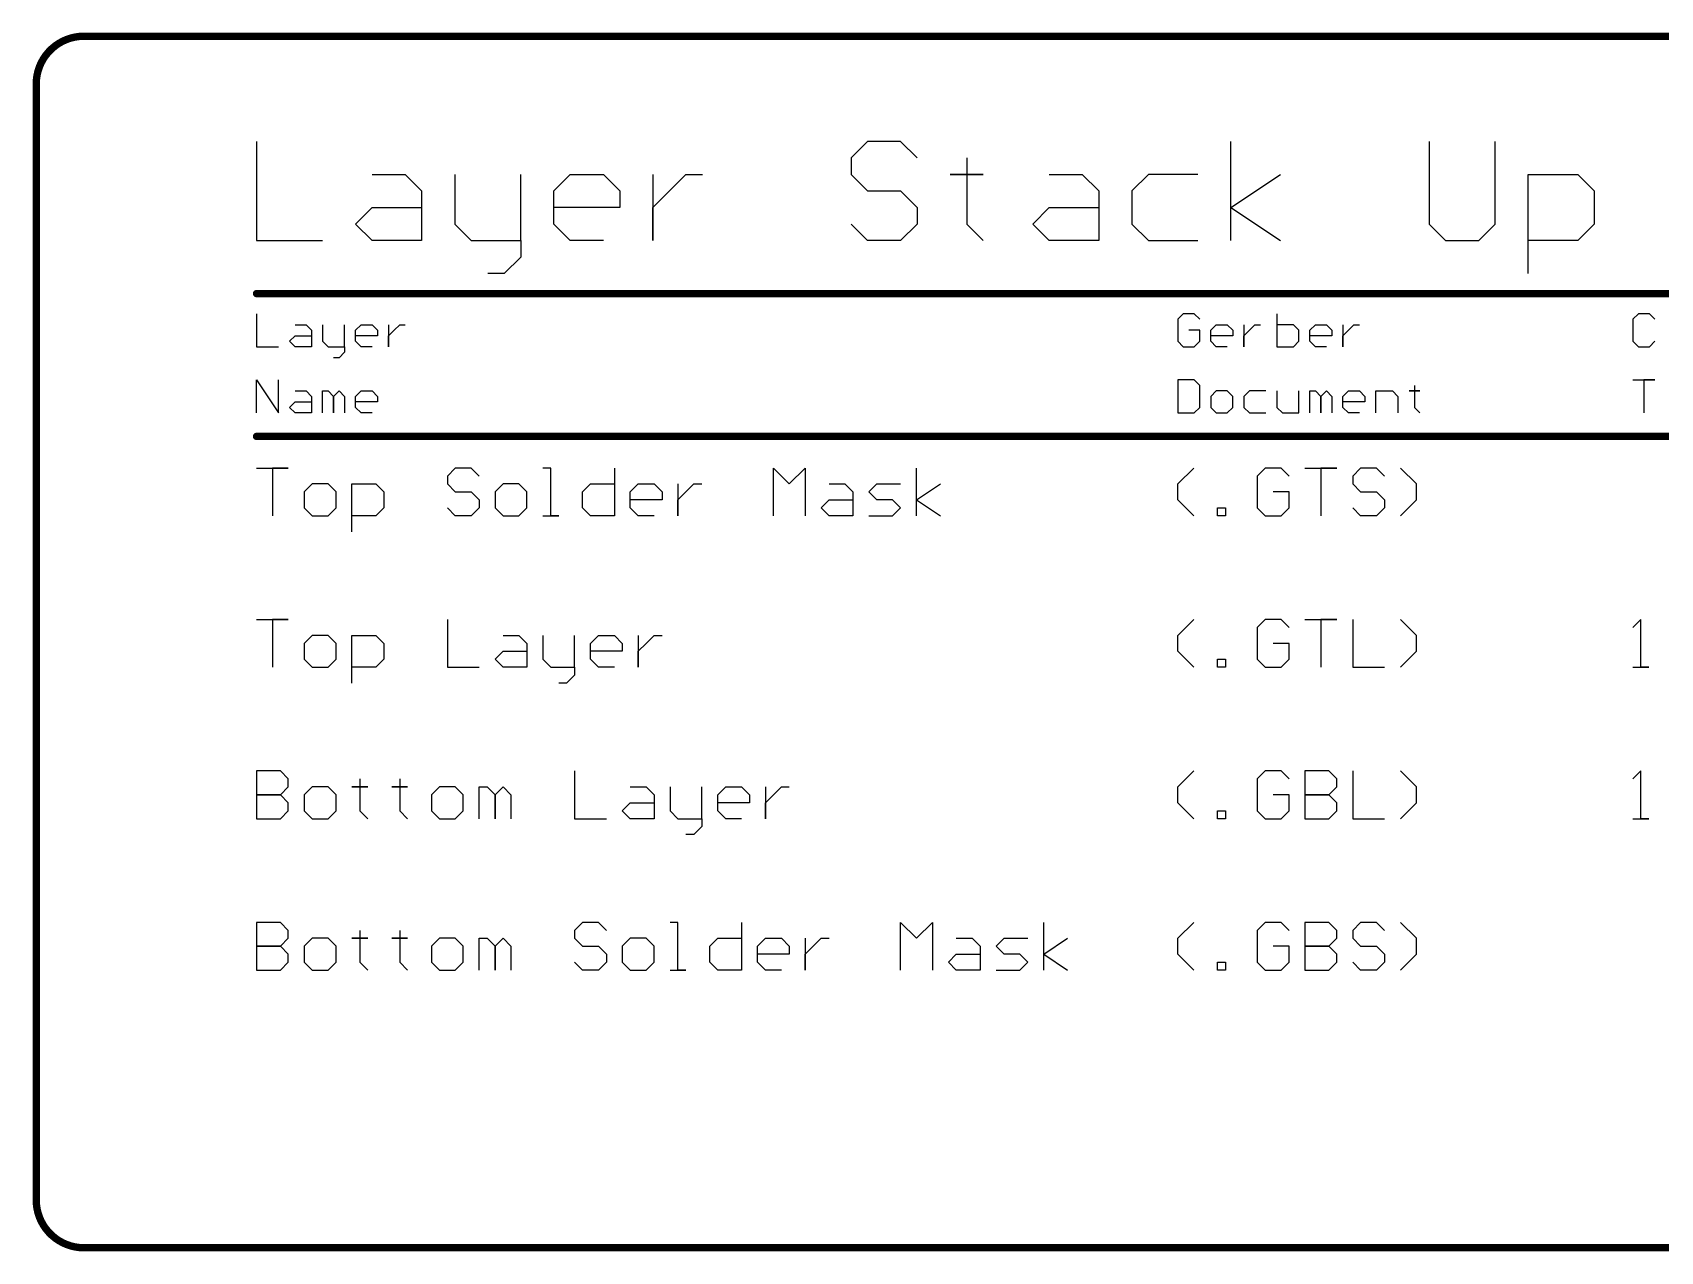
# Model space of a CAD drawing. Header units: millimetres. Extents: x 2.26 to 6.57, y 1.2 to 4.64.
# Drawn here: x 5.2773 to 5.7207, y 1.7071 to 2.0391 of the extents above; entities that cross this region are included whole.
import ezdxf

# ---------------------------------------------------------------- set-up
doc = ezdxf.new("R2010")
doc.units = ezdxf.units.MM
doc.header["$MEASUREMENT"] = 0
doc.layers.add('DrillDrawing', color=1, linetype='Continuous')

msp = doc.modelspace()

# ---------------------------------------------------------------- linework, layer by layer
at = {"layer": 'DrillDrawing'}
for p, q in [((5.33827, 2.00949), (5.33827, 1.9825)), ((5.50471, 2.00949), (5.50022, 2.00499)), ((5.51371, 2.00949), (5.50471, 2.00949)), ((5.51821, 2.00499), (5.51371, 2.00949)), ((5.60368, 1.9825), (5.60368, 2.00949)), ((5.65766, 2.00949), (5.65766, 1.987)), ((5.67566, 1.987), (5.67566, 2.00949)), ((5.50022, 2.00499), (5.50022, 2.00049)), ((5.53171, 2.00499), (5.53171, 2.00049)), ((5.36976, 2.00049), (5.37875, 2.00049)), ((5.37875, 2.00049), (5.38325, 1.996)), ((5.39225, 2.00049), (5.39225, 1.987)), ((5.41024, 1.9825), (5.41024, 2.00049)), ((5.41924, 1.996), (5.42374, 2.00049)), ((5.42374, 2.00049), (5.43274, 2.00049)), ((5.43274, 2.00049), (5.43724, 1.996)), ((5.44623, 2.00049), (5.44623, 1.9825)), ((5.45073, 1.996), (5.45523, 2.00049)), ((5.45523, 2.00049), (5.45973, 2.00049)), ((5.50022, 2.00049), (5.50471, 1.996)), ((5.53171, 2.00049), (5.52721, 2.00049)), ((5.52721, 2.00049), (5.5362, 2.00049)), ((5.5362, 2.00049), (5.53171, 2.00049)), ((5.53171, 2.00049), (5.53171, 1.987)), ((5.5542, 2.00049), (5.5632, 2.00049)), ((5.5632, 2.00049), (5.56769, 1.996)), ((5.58119, 2.00049), (5.57669, 1.996)), ((5.59469, 2.00049), (5.58119, 2.00049)), ((5.60368, 1.9915), (5.61718, 2.00049)), ((5.68466, 1.9735), (5.68466, 2.00049)), ((5.68466, 2.00049), (5.69815, 2.00049)), ((5.69815, 2.00049), (5.70265, 1.996)), ((5.38325, 1.996), (5.38325, 1.9825)), ((5.41924, 1.987), (5.41924, 1.996)), ((5.43724, 1.996), (5.43724, 1.9915)), ((5.44623, 1.9915), (5.45073, 1.996)), ((5.50471, 1.996), (5.51371, 1.996)), ((5.51371, 1.996), (5.51821, 1.9915)), ((5.56769, 1.996), (5.56769, 1.9825)), ((5.57669, 1.996), (5.57669, 1.987)), ((5.70265, 1.996), (5.70265, 1.987)), ((5.36526, 1.987), (5.36976, 1.9915)), ((5.36976, 1.9915), (5.38325, 1.9915)), ((5.43724, 1.9915), (5.41924, 1.9915)), ((5.44623, 1.9825), (5.44623, 1.9915)), ((5.51821, 1.9915), (5.51821, 1.987)), ((5.5497, 1.987), (5.5542, 1.9915)), ((5.5542, 1.9915), (5.56769, 1.9915)), ((5.60368, 1.9915), (5.61718, 1.9825)), ((5.36976, 1.9825), (5.36526, 1.987)), ((5.39225, 1.987), (5.39675, 1.9825)), ((5.42374, 1.9825), (5.41924, 1.987)), ((5.50471, 1.9825), (5.50022, 1.987)), ((5.51821, 1.987), (5.51371, 1.9825)), ((5.53171, 1.987), (5.5362, 1.9825)), ((5.5542, 1.9825), (5.5497, 1.987)), ((5.57669, 1.987), (5.58119, 1.9825)), ((5.65766, 1.987), (5.66216, 1.9825)), ((5.67116, 1.9825), (5.67566, 1.987)), ((5.70265, 1.987), (5.69815, 1.9825)), ((5.33827, 1.9825), (5.35626, 1.9825)), ((5.38325, 1.9825), (5.36976, 1.9825)), ((5.39675, 1.9825), (5.41024, 1.9825)), ((5.41024, 1.9825), (5.41024, 1.978)), ((5.43274, 1.9825), (5.42374, 1.9825)), ((5.51371, 1.9825), (5.50471, 1.9825)), ((5.56769, 1.9825), (5.5542, 1.9825)), ((5.58119, 1.9825), (5.59469, 1.9825)), ((5.66216, 1.9825), (5.67116, 1.9825)), ((5.69815, 1.9825), (5.68466, 1.9825)), ((5.41024, 1.978), (5.40575, 1.9735)), ((5.40575, 1.9735), (5.40125, 1.9735)), ((5.33827, 1.96255), (5.33827, 1.95355)), ((5.5907, 1.96255), (5.5892, 1.96105)), ((5.5892, 1.96105), (5.5892, 1.95505)), ((5.59369, 1.96255), (5.5907, 1.96255)), ((5.59519, 1.96105), (5.59369, 1.96255)), ((5.61619, 1.96255), (5.61619, 1.95355)), ((5.71467, 1.96255), (5.71317, 1.96105)), ((5.71317, 1.96105), (5.71317, 1.95505)), ((5.71766, 1.96255), (5.71467, 1.96255)), ((5.71916, 1.96105), (5.71766, 1.96255)), ((5.34726, 1.95505), (5.34876, 1.95655)), ((5.34876, 1.95955), (5.35176, 1.95955)), ((5.34876, 1.95655), (5.35326, 1.95655)), ((5.35176, 1.95955), (5.35326, 1.95805)), ((5.35326, 1.95805), (5.35326, 1.95355)), ((5.35626, 1.95955), (5.35626, 1.95505)), ((5.36226, 1.95355), (5.36226, 1.95955)), ((5.36526, 1.95805), (5.36676, 1.95955)), ((5.36526, 1.95505), (5.36526, 1.95805)), ((5.37126, 1.95655), (5.36526, 1.95655)), ((5.36676, 1.95955), (5.36976, 1.95955)), ((5.36976, 1.95955), (5.37126, 1.95805)), ((5.37126, 1.95805), (5.37126, 1.95655)), ((5.37426, 1.95955), (5.37426, 1.95355)), ((5.37426, 1.95655), (5.37576, 1.95805)), ((5.37426, 1.95355), (5.37426, 1.95655)), ((5.37576, 1.95805), (5.37726, 1.95955)), ((5.37726, 1.95955), (5.37875, 1.95955)), ((5.59519, 1.95805), (5.5922, 1.95805)), ((5.59519, 1.95505), (5.59519, 1.95805)), ((5.59819, 1.95805), (5.59969, 1.95955)), ((5.59819, 1.95505), (5.59819, 1.95805)), ((5.60419, 1.95655), (5.59819, 1.95655)), ((5.59969, 1.95955), (5.60269, 1.95955)), ((5.60269, 1.95955), (5.60419, 1.95805)), ((5.60419, 1.95805), (5.60419, 1.95655)), ((5.60719, 1.95955), (5.60719, 1.95355)), ((5.60719, 1.95655), (5.60869, 1.95805)), ((5.60719, 1.95355), (5.60719, 1.95655)), ((5.60869, 1.95805), (5.61019, 1.95955)), ((5.61019, 1.95955), (5.61169, 1.95955)), ((5.62069, 1.95955), (5.61619, 1.95955)), ((5.62219, 1.95805), (5.62069, 1.95955)), ((5.62219, 1.95655), (5.62219, 1.95805)), ((5.62219, 1.95505), (5.62219, 1.95655)), ((5.62518, 1.95805), (5.62668, 1.95955)), ((5.62518, 1.95505), (5.62518, 1.95805)), ((5.63118, 1.95655), (5.62518, 1.95655)), ((5.62668, 1.95955), (5.62968, 1.95955)), ((5.62968, 1.95955), (5.63118, 1.95805)), ((5.63118, 1.95805), (5.63118, 1.95655)), ((5.63418, 1.95955), (5.63418, 1.95355)), ((5.63418, 1.95655), (5.63568, 1.95805)), ((5.63418, 1.95355), (5.63418, 1.95655)), ((5.63568, 1.95805), (5.63718, 1.95955)), ((5.63718, 1.95955), (5.63868, 1.95955)), ((5.33827, 1.95355), (5.34427, 1.95355)), ((5.34876, 1.95355), (5.34726, 1.95505)), ((5.35326, 1.95355), (5.34876, 1.95355)), ((5.35626, 1.95505), (5.35776, 1.95355)), ((5.35776, 1.95355), (5.36226, 1.95355)), ((5.36226, 1.95205), (5.36076, 1.95055)), ((5.36226, 1.95355), (5.36226, 1.95205)), ((5.36676, 1.95355), (5.36526, 1.95505)), ((5.36976, 1.95355), (5.36676, 1.95355)), ((5.5892, 1.95505), (5.5907, 1.95355)), ((5.5907, 1.95355), (5.59369, 1.95355)), ((5.59369, 1.95355), (5.59519, 1.95505)), ((5.59969, 1.95355), (5.59819, 1.95505)), ((5.60269, 1.95355), (5.59969, 1.95355)), ((5.61619, 1.95355), (5.62069, 1.95355)), ((5.62069, 1.95355), (5.62219, 1.95505)), ((5.62668, 1.95355), (5.62518, 1.95505)), ((5.62968, 1.95355), (5.62668, 1.95355)), ((5.71317, 1.95505), (5.71467, 1.95355)), ((5.71467, 1.95355), (5.71766, 1.95355)), ((5.71766, 1.95355), (5.71916, 1.95505)), ((5.36076, 1.95055), (5.35926, 1.95055)), ((5.33827, 1.93555), (5.33827, 1.94455)), ((5.33827, 1.94455), (5.34427, 1.93555)), ((5.34427, 1.93555), (5.34427, 1.94455)), ((5.5892, 1.94455), (5.5892, 1.93555)), ((5.59369, 1.94455), (5.5892, 1.94455)), ((5.59519, 1.94305), (5.59369, 1.94455)), ((5.59519, 1.93705), (5.59519, 1.94305)), ((5.65368, 1.94305), (5.65368, 1.94155)), ((5.71317, 1.94455), (5.71916, 1.94455)), ((5.71916, 1.94455), (5.71617, 1.94455)), ((5.71617, 1.94455), (5.71617, 1.93555)), ((5.34726, 1.93705), (5.34876, 1.93855)), ((5.34876, 1.94155), (5.35176, 1.94155)), ((5.34876, 1.93855), (5.35326, 1.93855)), ((5.35176, 1.94155), (5.35326, 1.94005)), ((5.35326, 1.94005), (5.35326, 1.93555)), ((5.35626, 1.93555), (5.35626, 1.94155)), ((5.35626, 1.94155), (5.35776, 1.94155)), ((5.35776, 1.94155), (5.35926, 1.94005)), ((5.35926, 1.94005), (5.36076, 1.94155)), ((5.35926, 1.94005), (5.35926, 1.93555)), ((5.35926, 1.93555), (5.35926, 1.94005)), ((5.36076, 1.94155), (5.36226, 1.94005)), ((5.36226, 1.94005), (5.36226, 1.93555)), ((5.36526, 1.94005), (5.36676, 1.94155)), ((5.36526, 1.93705), (5.36526, 1.94005)), ((5.37126, 1.93855), (5.36526, 1.93855)), ((5.36676, 1.94155), (5.36976, 1.94155)), ((5.36976, 1.94155), (5.37126, 1.94005)), ((5.37126, 1.94005), (5.37126, 1.93855)), ((5.59969, 1.94155), (5.59819, 1.94005)), ((5.59819, 1.94005), (5.59819, 1.93705)), ((5.60269, 1.94155), (5.59969, 1.94155)), ((5.60419, 1.94005), (5.60269, 1.94155)), ((5.60419, 1.93705), (5.60419, 1.94005)), ((5.60869, 1.94155), (5.60719, 1.94005)), ((5.60719, 1.94005), (5.60719, 1.93705)), ((5.61319, 1.94155), (5.60869, 1.94155)), ((5.61619, 1.94155), (5.61619, 1.93705)), ((5.62219, 1.93555), (5.62219, 1.94155)), ((5.62518, 1.93555), (5.62518, 1.94155)), ((5.62518, 1.94155), (5.62668, 1.94155)), ((5.62668, 1.94155), (5.62818, 1.94005)), ((5.62818, 1.94005), (5.62968, 1.94155)), ((5.62818, 1.94005), (5.62818, 1.93555)), ((5.62818, 1.93555), (5.62818, 1.94005)), ((5.62968, 1.94155), (5.63118, 1.94005)), ((5.63118, 1.94005), (5.63118, 1.93555)), ((5.63418, 1.94005), (5.63568, 1.94155)), ((5.63418, 1.93705), (5.63418, 1.94005)), ((5.64018, 1.93855), (5.63418, 1.93855)), ((5.63568, 1.94155), (5.63868, 1.94155)), ((5.63868, 1.94155), (5.64018, 1.94005)), ((5.64018, 1.94005), (5.64018, 1.93855)), ((5.64318, 1.93555), (5.64318, 1.94155)), ((5.64318, 1.94155), (5.64768, 1.94155)), ((5.64768, 1.94155), (5.64918, 1.94005)), ((5.64918, 1.94005), (5.64918, 1.93555)), ((5.65368, 1.94155), (5.65218, 1.94155)), ((5.65218, 1.94155), (5.65517, 1.94155)), ((5.65517, 1.94155), (5.65368, 1.94155)), ((5.65368, 1.94155), (5.65368, 1.93705)), ((5.34876, 1.93555), (5.34726, 1.93705)), ((5.35326, 1.93555), (5.34876, 1.93555)), ((5.36676, 1.93555), (5.36526, 1.93705)), ((5.36976, 1.93555), (5.36676, 1.93555)), ((5.5892, 1.93555), (5.59369, 1.93555)), ((5.59369, 1.93555), (5.59519, 1.93705)), ((5.59819, 1.93705), (5.59969, 1.93555)), ((5.59969, 1.93555), (5.60269, 1.93555)), ((5.60269, 1.93555), (5.60419, 1.93705)), ((5.60719, 1.93705), (5.60869, 1.93555)), ((5.60869, 1.93555), (5.61319, 1.93555)), ((5.61619, 1.93705), (5.61769, 1.93555)), ((5.61769, 1.93555), (5.62219, 1.93555)), ((5.63568, 1.93555), (5.63418, 1.93705)), ((5.63868, 1.93555), (5.63568, 1.93555)), ((5.65368, 1.93705), (5.65517, 1.93555)), ((5.33827, 1.92052), (5.34693, 1.92052)), ((5.34693, 1.92052), (5.3426, 1.92052)), ((5.3426, 1.92052), (5.3426, 1.90752)), ((5.39242, 1.92052), (5.39025, 1.91835)), ((5.39675, 1.92052), (5.39242, 1.92052)), ((5.39891, 1.91835), (5.39675, 1.92052)), ((5.41841, 1.92052), (5.41624, 1.92052)), ((5.41841, 1.90752), (5.41841, 1.92052)), ((5.43574, 1.92052), (5.43574, 1.90752)), ((5.47906, 1.90752), (5.47906, 1.92052)), ((5.47906, 1.92052), (5.48339, 1.91619)), ((5.48339, 1.91619), (5.48772, 1.92052)), ((5.48772, 1.92052), (5.48772, 1.90752)), ((5.51804, 1.90752), (5.51804, 1.92052)), ((5.5892, 1.91619), (5.59353, 1.92052)), ((5.61302, 1.92052), (5.61086, 1.91835)), ((5.61735, 1.92052), (5.61302, 1.92052)), ((5.61952, 1.91835), (5.61735, 1.92052)), ((5.62385, 1.92052), (5.63252, 1.92052)), ((5.63252, 1.92052), (5.62818, 1.92052)), ((5.62818, 1.92052), (5.62818, 1.90752)), ((5.63901, 1.92052), (5.63685, 1.91835)), ((5.64335, 1.92052), (5.63901, 1.92052)), ((5.64551, 1.91835), (5.64335, 1.92052)), ((5.65418, 1.91619), (5.64984, 1.92052)), ((5.35343, 1.91619), (5.35126, 1.91402)), ((5.35776, 1.91619), (5.35343, 1.91619)), ((5.35993, 1.91402), (5.35776, 1.91619)), ((5.36426, 1.90319), (5.36426, 1.91619)), ((5.36426, 1.91619), (5.37076, 1.91619)), ((5.37076, 1.91619), (5.37292, 1.91402)), ((5.39025, 1.91835), (5.39025, 1.91619)), ((5.39025, 1.91619), (5.39242, 1.91402)), ((5.40541, 1.91619), (5.40325, 1.91402)), ((5.40974, 1.91619), (5.40541, 1.91619)), ((5.41191, 1.91402), (5.40974, 1.91619)), ((5.42707, 1.91402), (5.42924, 1.91619)), ((5.42924, 1.91619), (5.43574, 1.91619)), ((5.44007, 1.91402), (5.44223, 1.91619)), ((5.44223, 1.91619), (5.44657, 1.91619)), ((5.44657, 1.91619), (5.44873, 1.91402)), ((5.45306, 1.91619), (5.45306, 1.90752)), ((5.45523, 1.91402), (5.4574, 1.91619)), ((5.4574, 1.91619), (5.45956, 1.91619)), ((5.49422, 1.91619), (5.49855, 1.91619)), ((5.49855, 1.91619), (5.50072, 1.91402)), ((5.50505, 1.91402), (5.50721, 1.91619)), ((5.50721, 1.91619), (5.51371, 1.91619)), ((5.51804, 1.91186), (5.52454, 1.91619)), ((5.5892, 1.91186), (5.5892, 1.91619)), ((5.61086, 1.91835), (5.61086, 1.90969)), ((5.63685, 1.91835), (5.63685, 1.91619)), ((5.63685, 1.91619), (5.63901, 1.91402)), ((5.65418, 1.91186), (5.65418, 1.91619)), ((5.35126, 1.91402), (5.35126, 1.90969)), ((5.35993, 1.90969), (5.35993, 1.91402)), ((5.37292, 1.91402), (5.37292, 1.90969)), ((5.39242, 1.91402), (5.39675, 1.91402)), ((5.39675, 1.91402), (5.39891, 1.91186)), ((5.39891, 1.91186), (5.39891, 1.90969)), ((5.40325, 1.91402), (5.40325, 1.90969)), ((5.41191, 1.90969), (5.41191, 1.91402)), ((5.42707, 1.90969), (5.42707, 1.91402)), ((5.44007, 1.90969), (5.44007, 1.91402)), ((5.44873, 1.91186), (5.44007, 1.91186)), ((5.44873, 1.91402), (5.44873, 1.91186)), ((5.45306, 1.91186), (5.45523, 1.91402)), ((5.45306, 1.90752), (5.45306, 1.91186)), ((5.49205, 1.90969), (5.49422, 1.91186)), ((5.49422, 1.91186), (5.50072, 1.91186)), ((5.50072, 1.91402), (5.50072, 1.90752)), ((5.50721, 1.91186), (5.50505, 1.91402)), ((5.51154, 1.91186), (5.50721, 1.91186)), ((5.51371, 1.90969), (5.51154, 1.91186)), ((5.51804, 1.91186), (5.52454, 1.90752)), ((5.59353, 1.90752), (5.5892, 1.91186)), ((5.61952, 1.91402), (5.61519, 1.91402)), ((5.61952, 1.90969), (5.61952, 1.91402)), ((5.63901, 1.91402), (5.64335, 1.91402)), ((5.64335, 1.91402), (5.64551, 1.91186)), ((5.64551, 1.91186), (5.64551, 1.90969)), ((5.64984, 1.90752), (5.65418, 1.91186)), ((5.35126, 1.90969), (5.35343, 1.90752)), ((5.35343, 1.90752), (5.35776, 1.90752)), ((5.35776, 1.90752), (5.35993, 1.90969)), ((5.37076, 1.90752), (5.36426, 1.90752)), ((5.37292, 1.90969), (5.37076, 1.90752)), ((5.39242, 1.90752), (5.39025, 1.90969)), ((5.39675, 1.90752), (5.39242, 1.90752)), ((5.39891, 1.90969), (5.39675, 1.90752)), ((5.40325, 1.90969), (5.40541, 1.90752)), ((5.40541, 1.90752), (5.40974, 1.90752)), ((5.40974, 1.90752), (5.41191, 1.90969)), ((5.41624, 1.90752), (5.42057, 1.90752)), ((5.42057, 1.90752), (5.41841, 1.90752)), ((5.42924, 1.90752), (5.42707, 1.90969)), ((5.43574, 1.90752), (5.42924, 1.90752)), ((5.44223, 1.90752), (5.44007, 1.90969)), ((5.44657, 1.90752), (5.44223, 1.90752)), ((5.49422, 1.90752), (5.49205, 1.90969)), ((5.50072, 1.90752), (5.49422, 1.90752)), ((5.50505, 1.90752), (5.51154, 1.90752)), ((5.51154, 1.90752), (5.51371, 1.90969)), ((5.60003, 1.90752), (5.60003, 1.90969)), ((5.60003, 1.90969), (5.60219, 1.90969)), ((5.60219, 1.90752), (5.60003, 1.90752)), ((5.60219, 1.90969), (5.60219, 1.90752)), ((5.61086, 1.90969), (5.61302, 1.90752)), ((5.61302, 1.90752), (5.61735, 1.90752)), ((5.61735, 1.90752), (5.61952, 1.90969)), ((5.63901, 1.90752), (5.63685, 1.90969)), ((5.64335, 1.90752), (5.63901, 1.90752)), ((5.64551, 1.90969), (5.64335, 1.90752)), ((5.33827, 1.87927), (5.34693, 1.87927)), ((5.34693, 1.87927), (5.3426, 1.87927)), ((5.3426, 1.87927), (5.3426, 1.86627)), ((5.39025, 1.87927), (5.39025, 1.86627)), ((5.5892, 1.87494), (5.59353, 1.87927)), ((5.61302, 1.87927), (5.61086, 1.8771)), ((5.61086, 1.8771), (5.61086, 1.86844)), ((5.61735, 1.87927), (5.61302, 1.87927)), ((5.61952, 1.8771), (5.61735, 1.87927)), ((5.62385, 1.87927), (5.63252, 1.87927)), ((5.63252, 1.87927), (5.62818, 1.87927)), ((5.62818, 1.87927), (5.62818, 1.86627)), ((5.63685, 1.87927), (5.63685, 1.86627)), ((5.65418, 1.87494), (5.64984, 1.87927)), ((5.71533, 1.87927), (5.71317, 1.8771)), ((5.71533, 1.86627), (5.71533, 1.87927)), ((5.35343, 1.87494), (5.35126, 1.87277)), ((5.35126, 1.87277), (5.35126, 1.86844)), ((5.35776, 1.87494), (5.35343, 1.87494)), ((5.35993, 1.87277), (5.35776, 1.87494)), ((5.35993, 1.86844), (5.35993, 1.87277)), ((5.36426, 1.86194), (5.36426, 1.87494)), ((5.36426, 1.87494), (5.37076, 1.87494)), ((5.37076, 1.87494), (5.37292, 1.87277)), ((5.37292, 1.87277), (5.37292, 1.86844)), ((5.40541, 1.87494), (5.40974, 1.87494)), ((5.40974, 1.87494), (5.41191, 1.87277)), ((5.41191, 1.87277), (5.41191, 1.86627)), ((5.41624, 1.87494), (5.41624, 1.86844)), ((5.42491, 1.86627), (5.42491, 1.87494)), ((5.42924, 1.87277), (5.4314, 1.87494)), ((5.42924, 1.86844), (5.42924, 1.87277)), ((5.4314, 1.87494), (5.43574, 1.87494)), ((5.43574, 1.87494), (5.4379, 1.87277)), ((5.4379, 1.87277), (5.4379, 1.87061)), ((5.44223, 1.87494), (5.44223, 1.86627)), ((5.44223, 1.87061), (5.4444, 1.87277)), ((5.4444, 1.87277), (5.44657, 1.87494)), ((5.44657, 1.87494), (5.44873, 1.87494)), ((5.5892, 1.87061), (5.5892, 1.87494)), ((5.61952, 1.87277), (5.61519, 1.87277)), ((5.61952, 1.86844), (5.61952, 1.87277)), ((5.65418, 1.87061), (5.65418, 1.87494)), ((5.35126, 1.86844), (5.35343, 1.86627)), ((5.35776, 1.86627), (5.35993, 1.86844)), ((5.37292, 1.86844), (5.37076, 1.86627)), ((5.40325, 1.86844), (5.40541, 1.87061)), ((5.40541, 1.86627), (5.40325, 1.86844)), ((5.40541, 1.87061), (5.41191, 1.87061)), ((5.41624, 1.86844), (5.41841, 1.86627)), ((5.4379, 1.87061), (5.42924, 1.87061)), ((5.4314, 1.86627), (5.42924, 1.86844)), ((5.44223, 1.86627), (5.44223, 1.87061)), ((5.59353, 1.86627), (5.5892, 1.87061)), ((5.60003, 1.86627), (5.60003, 1.86844)), ((5.60003, 1.86844), (5.60219, 1.86844)), ((5.60219, 1.86844), (5.60219, 1.86627)), ((5.61086, 1.86844), (5.61302, 1.86627)), ((5.61735, 1.86627), (5.61952, 1.86844)), ((5.64984, 1.86627), (5.65418, 1.87061)), ((5.35343, 1.86627), (5.35776, 1.86627)), ((5.37076, 1.86627), (5.36426, 1.86627)), ((5.39025, 1.86627), (5.39891, 1.86627)), ((5.41191, 1.86627), (5.40541, 1.86627)), ((5.41841, 1.86627), (5.42491, 1.86627)), ((5.42491, 1.86411), (5.42274, 1.86194)), ((5.42491, 1.86627), (5.42491, 1.86411)), ((5.43574, 1.86627), (5.4314, 1.86627)), ((5.60219, 1.86627), (5.60003, 1.86627)), ((5.61302, 1.86627), (5.61735, 1.86627)), ((5.63685, 1.86627), (5.64551, 1.86627)), ((5.71317, 1.86627), (5.7175, 1.86627)), ((5.7175, 1.86627), (5.71533, 1.86627)), ((5.42274, 1.86194), (5.42057, 1.86194)), ((5.33827, 1.83802), (5.33827, 1.82502)), ((5.34477, 1.83802), (5.33827, 1.83802)), ((5.34693, 1.83585), (5.34477, 1.83802)), ((5.34693, 1.83369), (5.34693, 1.83585)), ((5.36643, 1.83585), (5.36643, 1.83369)), ((5.37726, 1.83585), (5.37726, 1.83369)), ((5.42491, 1.83802), (5.42491, 1.82502)), ((5.5892, 1.83369), (5.59353, 1.83802)), ((5.61302, 1.83802), (5.61086, 1.83585)), ((5.61086, 1.83585), (5.61086, 1.82719)), ((5.61735, 1.83802), (5.61302, 1.83802)), ((5.61952, 1.83585), (5.61735, 1.83802)), ((5.62385, 1.83802), (5.62385, 1.82502)), ((5.63035, 1.83802), (5.62385, 1.83802)), ((5.63252, 1.83585), (5.63035, 1.83802)), ((5.63252, 1.83369), (5.63252, 1.83585)), ((5.63685, 1.83802), (5.63685, 1.82502)), ((5.65418, 1.83369), (5.64984, 1.83802)), ((5.71533, 1.83802), (5.71317, 1.83585)), ((5.71533, 1.82502), (5.71533, 1.83802)), ((5.34477, 1.83152), (5.33827, 1.83152)), ((5.33827, 1.83152), (5.34477, 1.83152)), ((5.34477, 1.83152), (5.34693, 1.83369)), ((5.34693, 1.82936), (5.34477, 1.83152)), ((5.35343, 1.83369), (5.35126, 1.83152)), ((5.35126, 1.83152), (5.35126, 1.82719)), ((5.35776, 1.83369), (5.35343, 1.83369)), ((5.35993, 1.83152), (5.35776, 1.83369)), ((5.35993, 1.82719), (5.35993, 1.83152)), ((5.36643, 1.83369), (5.36426, 1.83369)), ((5.36426, 1.83369), (5.36859, 1.83369)), ((5.36859, 1.83369), (5.36643, 1.83369)), ((5.36643, 1.83369), (5.36643, 1.82719)), ((5.37726, 1.83369), (5.37509, 1.83369)), ((5.37509, 1.83369), (5.37942, 1.83369)), ((5.37942, 1.83369), (5.37726, 1.83369)), ((5.37726, 1.83369), (5.37726, 1.82719)), ((5.38808, 1.83369), (5.38592, 1.83152)), ((5.38592, 1.83152), (5.38592, 1.82719)), ((5.39242, 1.83369), (5.38808, 1.83369)), ((5.39458, 1.83152), (5.39242, 1.83369)), ((5.39458, 1.82719), (5.39458, 1.83152)), ((5.39891, 1.82502), (5.39891, 1.83369)), ((5.39891, 1.83369), (5.40108, 1.83369)), ((5.40108, 1.83369), (5.40325, 1.83152)), ((5.40325, 1.83152), (5.40541, 1.83369)), ((5.40325, 1.83152), (5.40325, 1.82502)), ((5.40325, 1.82502), (5.40325, 1.83152)), ((5.40541, 1.83369), (5.40758, 1.83152)), ((5.40758, 1.83152), (5.40758, 1.82502)), ((5.44007, 1.83369), (5.4444, 1.83369)), ((5.4444, 1.83369), (5.44657, 1.83152)), ((5.44657, 1.83152), (5.44657, 1.82502)), ((5.4509, 1.83369), (5.4509, 1.82719)), ((5.45956, 1.82502), (5.45956, 1.83369)), ((5.46389, 1.83152), (5.46606, 1.83369)), ((5.46389, 1.82719), (5.46389, 1.83152)), ((5.46606, 1.83369), (5.47039, 1.83369)), ((5.47039, 1.83369), (5.47256, 1.83152)), ((5.47256, 1.83152), (5.47256, 1.82936)), ((5.47689, 1.83369), (5.47689, 1.82502)), ((5.47689, 1.82936), (5.47906, 1.83152)), ((5.47906, 1.83152), (5.48122, 1.83369)), ((5.48122, 1.83369), (5.48339, 1.83369)), ((5.5892, 1.82936), (5.5892, 1.83369)), ((5.61952, 1.83152), (5.61519, 1.83152)), ((5.61952, 1.82719), (5.61952, 1.83152)), ((5.63035, 1.83152), (5.62385, 1.83152)), ((5.62385, 1.83152), (5.63035, 1.83152)), ((5.63035, 1.83152), (5.63252, 1.83369)), ((5.63252, 1.82936), (5.63035, 1.83152)), ((5.65418, 1.82936), (5.65418, 1.83369)), ((5.34477, 1.82502), (5.34693, 1.82719)), ((5.34693, 1.82719), (5.34693, 1.82936)), ((5.35126, 1.82719), (5.35343, 1.82502)), ((5.35776, 1.82502), (5.35993, 1.82719)), ((5.36643, 1.82719), (5.36859, 1.82502)), ((5.37726, 1.82719), (5.37942, 1.82502)), ((5.38592, 1.82719), (5.38808, 1.82502)), ((5.39242, 1.82502), (5.39458, 1.82719)), ((5.4379, 1.82719), (5.44007, 1.82936)), ((5.44007, 1.82502), (5.4379, 1.82719)), ((5.44007, 1.82936), (5.44657, 1.82936)), ((5.4509, 1.82719), (5.45306, 1.82502)), ((5.47256, 1.82936), (5.46389, 1.82936)), ((5.46606, 1.82502), (5.46389, 1.82719)), ((5.47689, 1.82502), (5.47689, 1.82936)), ((5.59353, 1.82502), (5.5892, 1.82936)), ((5.60003, 1.82502), (5.60003, 1.82719)), ((5.60003, 1.82719), (5.60219, 1.82719)), ((5.60219, 1.82719), (5.60219, 1.82502)), ((5.61086, 1.82719), (5.61302, 1.82502)), ((5.61735, 1.82502), (5.61952, 1.82719)), ((5.63035, 1.82502), (5.63252, 1.82719)), ((5.63252, 1.82719), (5.63252, 1.82936)), ((5.64984, 1.82502), (5.65418, 1.82936)), ((5.33827, 1.82502), (5.34477, 1.82502)), ((5.35343, 1.82502), (5.35776, 1.82502)), ((5.38808, 1.82502), (5.39242, 1.82502)), ((5.42491, 1.82502), (5.43357, 1.82502)), ((5.44657, 1.82502), (5.44007, 1.82502)), ((5.45306, 1.82502), (5.45956, 1.82502)), ((5.45956, 1.82286), (5.4574, 1.82069)), ((5.45956, 1.82502), (5.45956, 1.82286)), ((5.47039, 1.82502), (5.46606, 1.82502)), ((5.60219, 1.82502), (5.60003, 1.82502)), ((5.61302, 1.82502), (5.61735, 1.82502)), ((5.62385, 1.82502), (5.63035, 1.82502)), ((5.63685, 1.82502), (5.64551, 1.82502)), ((5.71317, 1.82502), (5.7175, 1.82502)), ((5.7175, 1.82502), (5.71533, 1.82502)), ((5.4574, 1.82069), (5.45523, 1.82069)), ((5.33827, 1.79677), (5.33827, 1.78377)), ((5.34477, 1.79677), (5.33827, 1.79677)), ((5.34693, 1.7946), (5.34477, 1.79677)), ((5.42707, 1.79677), (5.42491, 1.7946)), ((5.4314, 1.79677), (5.42707, 1.79677)), ((5.43357, 1.7946), (5.4314, 1.79677)), ((5.45306, 1.79677), (5.4509, 1.79677)), ((5.45306, 1.78377), (5.45306, 1.79677)), ((5.47039, 1.79677), (5.47039, 1.78377)), ((5.51371, 1.78377), (5.51371, 1.79677)), ((5.51371, 1.79677), (5.51804, 1.79244)), ((5.51804, 1.79244), (5.52237, 1.79677)), ((5.52237, 1.79677), (5.52237, 1.78377)), ((5.5527, 1.78377), (5.5527, 1.79677)), ((5.5892, 1.79244), (5.59353, 1.79677)), ((5.61302, 1.79677), (5.61086, 1.7946)), ((5.61735, 1.79677), (5.61302, 1.79677)), ((5.61952, 1.7946), (5.61735, 1.79677)), ((5.62385, 1.79677), (5.62385, 1.78377)), ((5.63035, 1.79677), (5.62385, 1.79677)), ((5.63252, 1.7946), (5.63035, 1.79677)), ((5.63901, 1.79677), (5.63685, 1.7946)), ((5.64335, 1.79677), (5.63901, 1.79677)), ((5.64551, 1.7946), (5.64335, 1.79677)), ((5.65418, 1.79244), (5.64984, 1.79677)), ((5.34477, 1.79027), (5.34693, 1.79244)), ((5.34693, 1.79244), (5.34693, 1.7946)), ((5.35343, 1.79244), (5.35126, 1.79027)), ((5.35776, 1.79244), (5.35343, 1.79244)), ((5.35993, 1.79027), (5.35776, 1.79244)), ((5.36643, 1.79244), (5.36426, 1.79244)), ((5.36426, 1.79244), (5.36859, 1.79244)), ((5.36643, 1.7946), (5.36643, 1.79244)), ((5.36859, 1.79244), (5.36643, 1.79244)), ((5.36643, 1.79244), (5.36643, 1.78594)), ((5.37726, 1.79244), (5.37509, 1.79244)), ((5.37509, 1.79244), (5.37942, 1.79244)), ((5.37726, 1.7946), (5.37726, 1.79244)), ((5.37942, 1.79244), (5.37726, 1.79244)), ((5.37726, 1.79244), (5.37726, 1.78594)), ((5.38808, 1.79244), (5.38592, 1.79027)), ((5.39242, 1.79244), (5.38808, 1.79244)), ((5.39458, 1.79027), (5.39242, 1.79244)), ((5.39891, 1.78377), (5.39891, 1.79244)), ((5.39891, 1.79244), (5.40108, 1.79244)), ((5.40108, 1.79244), (5.40325, 1.79027)), ((5.40325, 1.79027), (5.40541, 1.79244)), ((5.40541, 1.79244), (5.40758, 1.79027)), ((5.42491, 1.7946), (5.42491, 1.79244)), ((5.42491, 1.79244), (5.42707, 1.79027)), ((5.44007, 1.79244), (5.4379, 1.79027)), ((5.4444, 1.79244), (5.44007, 1.79244)), ((5.44657, 1.79027), (5.4444, 1.79244)), ((5.46173, 1.79027), (5.46389, 1.79244)), ((5.46389, 1.79244), (5.47039, 1.79244)), ((5.47472, 1.79027), (5.47689, 1.79244)), ((5.47689, 1.79244), (5.48122, 1.79244)), ((5.48122, 1.79244), (5.48339, 1.79027)), ((5.48772, 1.79244), (5.48772, 1.78377)), ((5.48989, 1.79027), (5.49205, 1.79244)), ((5.49205, 1.79244), (5.49422, 1.79244)), ((5.52887, 1.79244), (5.5332, 1.79244)), ((5.5332, 1.79244), (5.53537, 1.79027)), ((5.5397, 1.79027), (5.54187, 1.79244)), ((5.54187, 1.79244), (5.54837, 1.79244)), ((5.5527, 1.78811), (5.5592, 1.79244)), ((5.5892, 1.78811), (5.5892, 1.79244)), ((5.61086, 1.7946), (5.61086, 1.78594)), ((5.63035, 1.79027), (5.63252, 1.79244)), ((5.63252, 1.79244), (5.63252, 1.7946)), ((5.63685, 1.7946), (5.63685, 1.79244)), ((5.63685, 1.79244), (5.63901, 1.79027)), ((5.65418, 1.78811), (5.65418, 1.79244)), ((5.34477, 1.79027), (5.33827, 1.79027)), ((5.33827, 1.79027), (5.34477, 1.79027)), ((5.34693, 1.78811), (5.34477, 1.79027)), ((5.34693, 1.78594), (5.34693, 1.78811)), ((5.35126, 1.79027), (5.35126, 1.78594)), ((5.35993, 1.78594), (5.35993, 1.79027)), ((5.38592, 1.79027), (5.38592, 1.78594)), ((5.39458, 1.78594), (5.39458, 1.79027)), ((5.40325, 1.79027), (5.40325, 1.78377)), ((5.40325, 1.78377), (5.40325, 1.79027)), ((5.40758, 1.79027), (5.40758, 1.78377)), ((5.42707, 1.79027), (5.4314, 1.79027)), ((5.4314, 1.79027), (5.43357, 1.78811)), ((5.43357, 1.78811), (5.43357, 1.78594)), ((5.4379, 1.79027), (5.4379, 1.78594)), ((5.44657, 1.78594), (5.44657, 1.79027)), ((5.46173, 1.78594), (5.46173, 1.79027)), ((5.47472, 1.78594), (5.47472, 1.79027)), ((5.48339, 1.78811), (5.47472, 1.78811)), ((5.48339, 1.79027), (5.48339, 1.78811)), ((5.48772, 1.78811), (5.48989, 1.79027)), ((5.48772, 1.78377), (5.48772, 1.78811)), ((5.52671, 1.78594), (5.52887, 1.78811)), ((5.52887, 1.78811), (5.53537, 1.78811)), ((5.53537, 1.79027), (5.53537, 1.78377)), ((5.54187, 1.78811), (5.5397, 1.79027)), ((5.5462, 1.78811), (5.54187, 1.78811)), ((5.54837, 1.78594), (5.5462, 1.78811)), ((5.5527, 1.78811), (5.5592, 1.78377)), ((5.59353, 1.78377), (5.5892, 1.78811)), ((5.61952, 1.79027), (5.61519, 1.79027)), ((5.61952, 1.78594), (5.61952, 1.79027)), ((5.63035, 1.79027), (5.62385, 1.79027)), ((5.62385, 1.79027), (5.63035, 1.79027)), ((5.63252, 1.78811), (5.63035, 1.79027)), ((5.63252, 1.78594), (5.63252, 1.78811)), ((5.63901, 1.79027), (5.64335, 1.79027)), ((5.64335, 1.79027), (5.64551, 1.78811)), ((5.64551, 1.78811), (5.64551, 1.78594)), ((5.64984, 1.78377), (5.65418, 1.78811)), ((5.33827, 1.78377), (5.34477, 1.78377)), ((5.34477, 1.78377), (5.34693, 1.78594)), ((5.35126, 1.78594), (5.35343, 1.78377)), ((5.35343, 1.78377), (5.35776, 1.78377)), ((5.35776, 1.78377), (5.35993, 1.78594)), ((5.36643, 1.78594), (5.36859, 1.78377)), ((5.37726, 1.78594), (5.37942, 1.78377)), ((5.38592, 1.78594), (5.38808, 1.78377)), ((5.38808, 1.78377), (5.39242, 1.78377)), ((5.39242, 1.78377), (5.39458, 1.78594)), ((5.42707, 1.78377), (5.42491, 1.78594)), ((5.4314, 1.78377), (5.42707, 1.78377)), ((5.43357, 1.78594), (5.4314, 1.78377)), ((5.4379, 1.78594), (5.44007, 1.78377)), ((5.44007, 1.78377), (5.4444, 1.78377)), ((5.4444, 1.78377), (5.44657, 1.78594)), ((5.4509, 1.78377), (5.45523, 1.78377)), ((5.45523, 1.78377), (5.45306, 1.78377)), ((5.46389, 1.78377), (5.46173, 1.78594)), ((5.47039, 1.78377), (5.46389, 1.78377)), ((5.47689, 1.78377), (5.47472, 1.78594)), ((5.48122, 1.78377), (5.47689, 1.78377)), ((5.52887, 1.78377), (5.52671, 1.78594)), ((5.53537, 1.78377), (5.52887, 1.78377)), ((5.5397, 1.78377), (5.5462, 1.78377)), ((5.5462, 1.78377), (5.54837, 1.78594)), ((5.60003, 1.78377), (5.60003, 1.78594)), ((5.60003, 1.78594), (5.60219, 1.78594)), ((5.60219, 1.78377), (5.60003, 1.78377)), ((5.60219, 1.78594), (5.60219, 1.78377)), ((5.61086, 1.78594), (5.61302, 1.78377)), ((5.61302, 1.78377), (5.61735, 1.78377)), ((5.61735, 1.78377), (5.61952, 1.78594)), ((5.62385, 1.78377), (5.63035, 1.78377)), ((5.63035, 1.78377), (5.63252, 1.78594)), ((5.63901, 1.78377), (5.63685, 1.78594)), ((5.64335, 1.78377), (5.63901, 1.78377)), ((5.64551, 1.78594), (5.64335, 1.78377))]:
    msp.add_line(p, q, dxfattribs=at)
at = {"layer": 'DrillDrawing', "const_width": 0.002}
for points in [[(5.27827, 2.02515, -0.414214), (5.29127, 2.03815)], [(5.29127, 1.70815, -0.414214), (5.27827, 1.72115)]]:
    msp.add_lwpolyline(points, format="xyb", dxfattribs=at)
for points in [[(5.29127, 2.03815), (6.55527, 2.03815)], [(5.27827, 1.72115), (5.27827, 2.02515)], [(5.33827, 1.96805), (6.50827, 1.96805)], [(5.33827, 1.92915), (6.50827, 1.92915)], [(5.29127, 1.70815), (6.55527, 1.70815)]]:
    msp.add_lwpolyline(points, dxfattribs=at)
at = {"layer": 'DrillDrawing', "const_width": 0.001}
for points in [[(5.29077, 2.03815, 1), (5.29177, 2.03815, 1)], [(5.29077, 2.03815, 1), (5.29177, 2.03815, 1)], [(5.27777, 2.02515, 1), (5.27877, 2.02515, 1)], [(5.27777, 2.02515, 1), (5.27877, 2.02515, 1)], [(5.33777, 1.96805, 1), (5.33877, 1.96805, 1)], [(5.33777, 1.92915, 1), (5.33877, 1.92915, 1)], [(5.27777, 1.72115, 1), (5.27877, 1.72115, 1)], [(5.27777, 1.72115, 1), (5.27877, 1.72115, 1)], [(5.29077, 1.70815, 1), (5.29177, 1.70815, 1)], [(5.29077, 1.70815, 1), (5.29177, 1.70815, 1)]]:
    msp.add_lwpolyline(points, format="xyb", close=True, dxfattribs=at)

doc.saveas('drawing.dxf')
